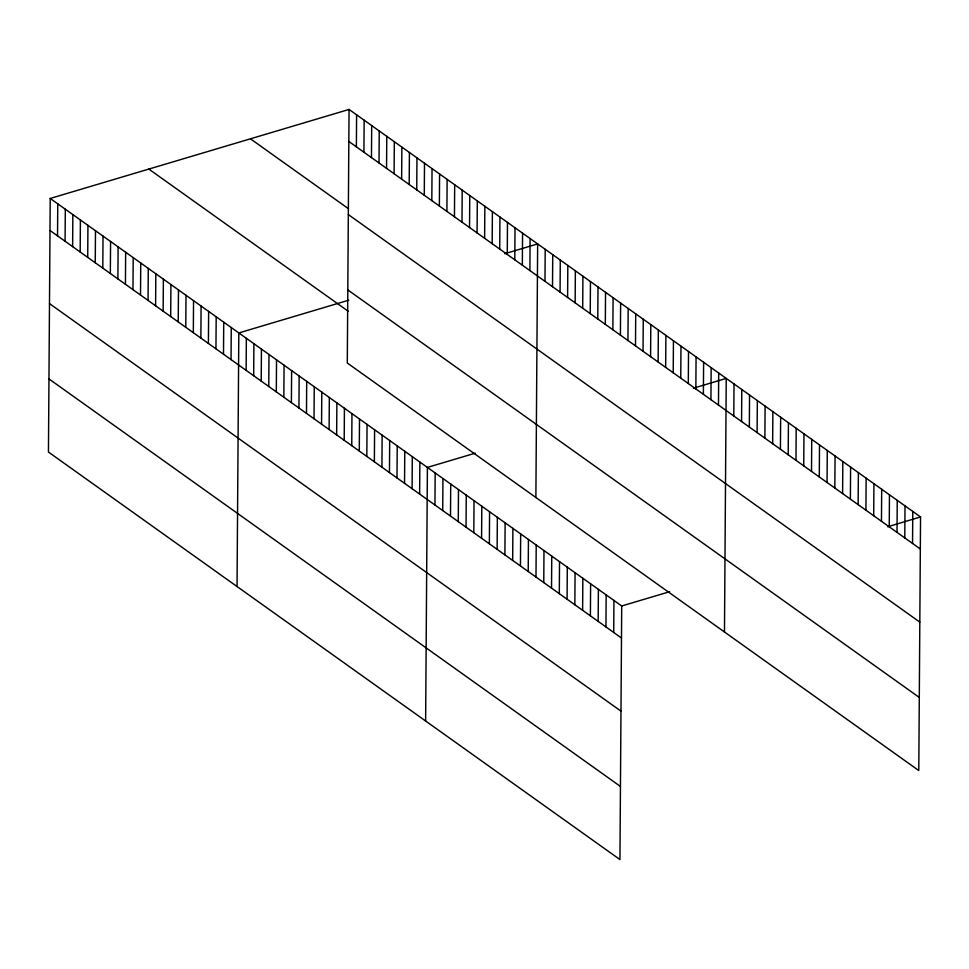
<?xml version="1.0" encoding="UTF-8"?>
<svg xmlns="http://www.w3.org/2000/svg" width="969" height="969" viewBox="0 0 969 969"><rect width="100%" height="100%" fill="white"/><g stroke="black" fill="none" stroke-linecap="round" stroke-linejoin="round"><path stroke-width="1.45" d="M50.218 198.451L48.45 452.038L619.942 859.564L621.71 605.988L50.218 198.451L349.058 109.436L920.55 516.962L918.782 770.549L347.29 363.012L349.058 109.436M57.534 235.867L57.765 203.829M65.08 241.245L65.311 209.207M72.627 246.623L72.857 214.585M80.173 252.001L80.391 219.975M87.719 257.379L87.937 225.353M95.253 262.756L95.483 230.731M102.799 268.134L103.029 236.109M110.345 273.512L110.575 241.487M117.891 278.902L118.109 246.865M125.437 284.28L125.655 252.243M132.971 289.658L133.201 257.621M140.517 295.036L140.747 263.011M148.063 300.414L148.293 268.389M155.609 305.792L155.827 273.767M163.155 311.17L163.373 279.145M170.689 316.548L170.919 284.523M178.235 321.938L178.466 289.901M185.782 327.316L186.012 295.279M193.328 332.694L193.546 300.656M200.874 338.072L201.092 306.047M208.408 343.45L208.638 311.424M215.954 348.828L216.184 316.802M223.5 354.206L223.73 322.18M231.046 359.584L231.264 327.558M237.042 586.524L238.81 332.936L348.719 300.196M246.126 370.352L246.356 338.314M253.672 375.73L253.902 343.692M261.218 381.108L261.436 349.07M268.764 386.486L268.982 354.46M276.31 391.864L276.528 359.838M283.844 397.242L284.074 365.216M291.39 402.619L291.621 370.594M298.937 407.997L299.155 375.972M306.483 413.388L306.701 381.35M314.029 418.765L314.247 386.728M321.563 424.143L321.793 392.106M329.109 429.521L329.339 397.496M336.655 434.899L336.873 402.874M344.201 440.277L344.419 408.252M351.747 445.655L351.965 413.63M356.386 146.852L356.604 114.814M359.281 451.033L359.511 419.008M363.92 152.23L364.15 120.192M366.827 456.423L367.057 424.386M371.466 157.608L371.696 125.57M374.373 461.801L374.591 429.764M379.012 162.986L379.242 130.948M381.919 467.179L382.137 435.142M386.558 168.364L386.776 136.338M389.465 472.557L389.683 440.532M394.104 173.742L394.322 141.716M396.999 477.935L397.229 445.91M401.638 179.12L401.869 147.094M404.545 483.313L404.776 451.288M409.184 184.498L409.415 152.472M412.091 488.691L412.309 456.665M416.731 189.876L416.961 157.85M419.638 494.069L419.856 462.043M424.277 195.266L424.495 163.228M425.633 721.009L427.402 467.421L475.343 453.141M431.823 200.644L432.041 168.606M434.948 504.994L435.178 472.969M439.357 206.022L439.587 173.984M442.724 510.542L442.942 478.504M446.903 211.399L447.133 179.374M450.5 516.077L450.718 484.052M454.449 216.777L454.679 184.752M458.264 521.625L458.494 489.587M461.995 222.155L462.213 190.13M466.041 527.16L466.259 495.135M469.541 227.533L469.759 195.508M473.817 532.708L474.035 500.682M477.075 232.911L477.305 200.886M481.581 538.255L481.811 506.218M484.621 238.301L484.851 206.264M489.357 543.791L489.575 511.765M492.167 243.679L492.397 211.642M497.133 549.338L497.351 517.301M499.713 249.057L499.931 217.02M504.897 554.874L505.128 522.848M507.259 254.435L507.477 222.41M512.674 560.421L512.892 528.384M514.793 259.813L515.024 227.788M522.339 265.191L522.57 233.166M520.45 565.957L520.668 533.931M529.886 270.569L530.104 238.544M528.214 571.504L528.444 539.479M535.881 497.497L537.65 243.922L504.776 253.708M535.99 577.052L536.208 545.014M544.978 281.337L545.196 249.299M543.766 582.587L543.984 550.562M552.512 286.715L552.742 254.677M551.531 588.135L551.761 556.097M560.058 292.093L560.288 260.055M559.307 593.67L559.525 561.645M567.604 297.471L567.822 265.433M567.083 599.217L567.301 567.192M575.15 302.849L575.368 270.823M574.847 604.765L575.077 572.727M582.696 308.227L582.914 276.201M582.623 610.3L582.841 578.275M590.23 313.605L590.46 281.579M590.4 615.848L590.618 583.81M597.776 318.983L598.006 286.957M598.164 621.383L598.394 589.358M605.322 324.361L605.54 292.335M605.94 626.931L606.158 594.893M612.868 329.751L613.086 297.713M613.716 632.466L613.934 600.441M620.414 335.129L620.632 303.091M627.948 340.507L628.178 308.469M635.494 345.885L635.725 313.859M643.041 351.262L643.259 319.237M650.587 356.64L650.805 324.615M658.133 362.018L658.351 329.993M665.667 367.396L665.897 335.371M673.213 372.786L673.443 340.749M680.759 378.164L680.977 346.127M688.305 383.542L688.523 351.505M695.851 388.92L696.069 356.895M703.385 394.298L703.615 362.273M710.931 399.676L711.161 367.651M718.477 405.054L718.695 373.029M724.473 631.982L726.241 378.407L693.368 388.194M733.787 415.98L734.017 383.954M741.564 421.527L741.794 389.49M749.34 427.063L749.558 395.037M757.104 432.61L757.334 400.572M764.88 438.145L765.11 406.12M772.656 443.693L772.874 411.655M780.42 449.228L780.651 417.203M788.197 454.776L788.427 422.75M795.973 460.323L796.191 428.286M803.737 465.859L803.967 433.833M811.513 471.406L811.743 439.369M819.289 476.942L819.508 444.916M827.054 482.489L827.284 450.464M834.83 488.037L835.06 455.999M842.606 493.572L842.824 461.547M850.382 499.12L850.6 467.082M858.146 504.655L858.377 472.63M865.923 510.203L866.141 478.165M873.699 515.738L873.917 483.713M881.463 521.286L881.693 489.26M889.239 526.833L889.457 494.796M897.015 532.369L897.233 500.343M904.78 537.916L905.01 505.879M912.556 543.452L912.774 511.426M621.71 605.988L669.652 591.708M887.677 526.761L920.55 516.962M348.84 141.462L920.332 548.999M250.45 138.809L348.513 208.747M348.331 214.573L919.811 622.11M347.798 289.901L919.29 697.438M148.838 169.078L348.21 311.243M50 230.489L621.48 638.014M49.492 303.6L620.972 711.125M48.959 378.927L620.451 786.453"/></g></svg>
